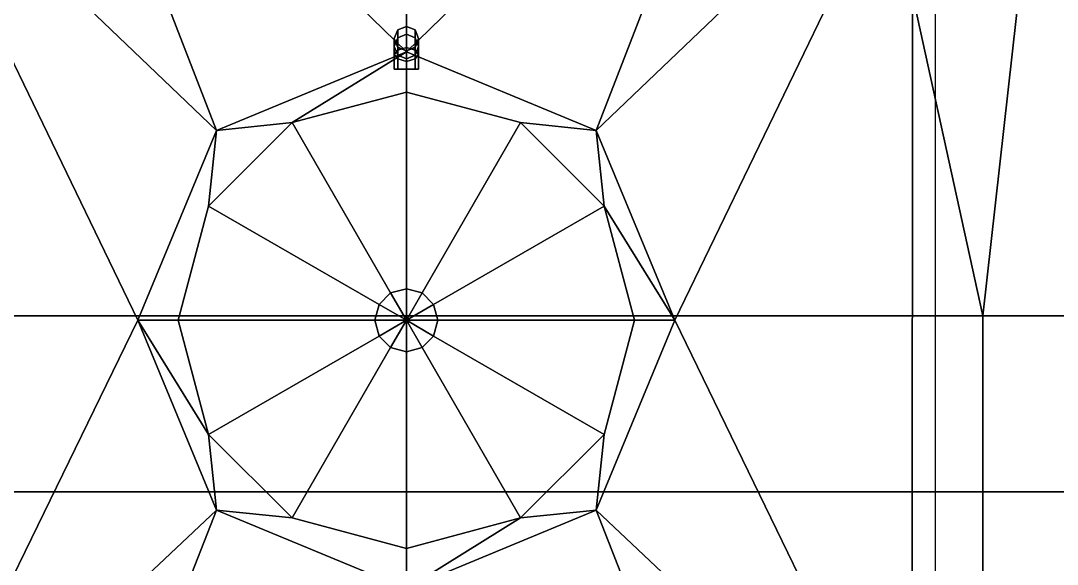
# Model space of a CAD drawing. Header units: millimetres. Extents: x -15 to 15, y -108 to 101.
# Drawn here: x -4.41 to 7.44, y 5.45 to 11.67 of the extents above; entities that cross this region are included whole.
import ezdxf

# ---------------------------------------------------------------- set-up
doc = ezdxf.new("R2010")
doc.units = ezdxf.units.MM
doc.layers.add('citadelle', color=3, linetype='Continuous')
doc.layers.add('superstructure', color=4, linetype='Continuous')

msp = doc.modelspace()

# ---------------------------------------------------------------- linework, layer by layer
for points in [[(-5.28, 14.28, -9.51), (0, 14.28, -9.55), (0, 8.29, -9.55), (-6.59, 8.29, -9.51)], [(6.59, 8.29, -9.51), (0, 8.29, -9.55), (0, 14.28, -9.55), (5.28, 14.28, -9.51)], [(6.59, 8.29, -9.51), (6.59, 8.29, -9.51), (5.28, 14.28, -9.51), (7.26, 14.28, -9.42)], [(8.27, 8.29, -9.42), (6.59, 8.29, -9.51), (7.26, 14.28, -9.42), (8.32, 14.28, -9.3)], [(-6.59, 8.29, -9.51), (0, 8.29, -9.55), (0, 2.36, -9.55), (-6.59, 2.36, -9.51)], [(6.59, 2.36, -9.51), (0, 2.36, -9.55), (0, 8.29, -9.55), (6.59, 8.29, -9.51)], [(8.57, 2.36, -9.42), (6.59, 2.36, -9.51), (6.59, 8.29, -9.51), (8.27, 8.29, -9.42)]]:
    msp.add_3dface(points)
at = {"layer": 'citadelle'}
for points in [[(11.86, 15.78, 4.59), (-11.86, 15.78, 4.59), (-12.07, 6.28, 4.59), (12.07, 6.28, 4.59)], [(12.07, 6.28, 4.59), (-12.07, 6.28, 4.59), (-12.13, 0.74, 4.59), (12.13, 0.74, 4.59)]]:
    msp.add_3dface(points, dxfattribs=at)
at = {"layer": 'superstructure'}
for points in [[(-2.171, 10.411, 6.61), (-4.04, 15.24, 6.27), (-5.79, 13.87, 6.27), (-2.171, 10.411, 6.61)], [(0, 11.31, 6.61), (-4.04, 15.24, 6.27), (-2.171, 10.411, 6.61), (0, 11.31, 6.61)], [(0, 11.31, 6.61), (4.04, 15.24, 6.27), (-4.04, 15.24, 6.27), (0, 11.31, 6.61)], [(2.171, 10.411, 6.61), (4.04, 15.24, 6.27), (0, 11.31, 6.61), (2.171, 10.411, 6.61)], [(2.171, 10.411, 6.61), (5.79, 13.87, 6.27), (4.04, 15.24, 6.27), (2.171, 10.411, 6.61)], [(5.78, 2.66, 6.27), (6.05, 2.56, 4.59), (6.05, 13.99, 4.59), (5.79, 13.87, 6.27)], [(-3.07, 8.24, 6.61), (-5.79, 13.87, 6.27), (-5.79, 2.66, 6.27), (-3.07, 8.24, 6.61)], [(-2.171, 10.411, 6.61), (-5.79, 13.87, 6.27), (-3.07, 8.24, 6.61), (-2.171, 10.411, 6.61)], [(3.07, 8.24, 6.61), (5.79, 13.87, 6.27), (2.171, 10.411, 6.61), (3.07, 8.24, 6.61)], [(3.07, 8.24, 6.61), (5.78, 2.66, 6.27), (5.79, 13.87, 6.27), (3.07, 8.24, 6.61)], [(-0.099, 11.47, 16.45), (-0.14, 11.37, 16.45), (-0.14, 11.46, 17.11), (-0.099, 11.56, 17.11)], [(-0.099, 11.56, 19.16), (-0.14, 11.46, 19.11), (-0.14, 11.28, 19.32), (-0.099, 11.33, 19.419)], [(-0.099, 11.559, 17.11), (-0.14, 11.46, 17.11), (-0.14, 11.46, 19.11), (-0.099, 11.559, 19.16)], [(0, 11.51, 16.45), (-0.099, 11.47, 16.45), (-0.099, 11.56, 17.11), (0, 11.6, 17.11)], [(0, 11.6, 17.11), (-0.099, 11.559, 17.11), (-0.099, 11.559, 19.16), (0, 11.6, 19.19)], [(0, 11.6, 19.19), (-0.099, 11.56, 19.16), (-0.099, 11.33, 19.419), (0, 11.36, 19.46)], [(0, 11.51, 6.59), (-0.099, 11.469, 6.59), (-0.099, 11.469, 16.45), (0, 11.51, 16.45)], [(0.099, 11.47, 16.45), (0, 11.51, 16.45), (0, 11.6, 17.11), (0.099, 11.56, 17.11)], [(0.099, 11.559, 17.11), (0, 11.6, 17.11), (0, 11.6, 19.19), (0.099, 11.559, 19.16)], [(0.099, 11.56, 19.16), (0, 11.6, 19.19), (0, 11.36, 19.46), (0.099, 11.33, 19.419)], [(0.099, 11.469, 6.59), (0, 11.51, 6.59), (0, 11.51, 16.45), (0.099, 11.469, 16.45)], [(0.14, 11.37, 16.45), (0.099, 11.47, 16.45), (0.099, 11.56, 17.11), (0.14, 11.46, 17.11)], [(0.14, 11.46, 19.11), (0.099, 11.56, 19.16), (0.099, 11.33, 19.419), (0.14, 11.28, 19.32)], [(0.14, 11.46, 17.11), (0.099, 11.559, 17.11), (0.099, 11.559, 19.16), (0.14, 11.46, 19.11)], [(-0.099, 11.469, 6.59), (-0.14, 11.37, 6.6), (-0.14, 11.37, 16.45), (-0.099, 11.469, 16.45)], [(-0.14, 11.37, 16.45), (-0.099, 11.27, 16.45), (-0.099, 11.36, 17.11), (-0.14, 11.46, 17.11)], [(-0.14, 11.46, 17.11), (-0.099, 11.361, 17.11), (-0.099, 11.361, 19.07), (-0.14, 11.46, 19.11)], [(-0.14, 11.46, 19.11), (-0.099, 11.36, 19.07), (-0.099, 11.23, 19.221), (-0.14, 11.28, 19.32)], [(0.14, 11.37, 6.6), (0.099, 11.469, 6.59), (0.099, 11.469, 16.45), (0.14, 11.37, 16.45)], [(0.099, 11.27, 16.45), (0.14, 11.37, 16.45), (0.14, 11.46, 17.11), (0.099, 11.36, 17.11)], [(0.099, 11.361, 17.11), (0.14, 11.46, 17.11), (0.14, 11.46, 19.11), (0.099, 11.361, 19.07)], [(0.099, 11.36, 19.07), (0.14, 11.46, 19.11), (0.14, 11.28, 19.32), (0.099, 11.23, 19.221)], [(-2.171, 10.411, 6.72), (0, 11.31, 6.72), (0, 11.31, 6.61), (-2.171, 10.411, 6.61)], [(0, 11.31, 6.72), (-2.171, 10.411, 6.72), (-2.171, 10.411, 6.72), (-1.305, 10.5, 6.72)], [(0, 10.85, 6.72), (0, 11.31, 6.72), (0, 11.31, 6.72), (-1.305, 10.5, 6.72)], [(-0.14, 11.37, 6.6), (-0.099, 11.271, 6.61), (-0.099, 11.271, 16.45), (-0.14, 11.37, 16.45)], [(-0.099, 11.33, 19.419), (-0.14, 11.28, 19.32), (-0.14, 11.11, 19.32), (-0.099, 11.11, 19.419)], [(-0.14, 11.28, 19.32), (-0.099, 11.23, 19.221), (-0.099, 11.11, 19.221), (-0.14, 11.11, 19.32)], [(-0.099, 11.361, 17.11), (0, 11.32, 17.11), (0, 11.32, 19.06), (-0.099, 11.361, 19.07)], [(-0.099, 11.27, 16.45), (0, 11.23, 16.45), (0, 11.32, 17.11), (-0.099, 11.36, 17.11)], [(0, 11.36, 19.46), (-0.099, 11.33, 19.419), (-0.099, 11.11, 19.419), (0, 11.11, 19.46)], [(-0.099, 11.36, 19.07), (0, 11.32, 19.06), (0, 11.2, 19.18), (-0.099, 11.23, 19.221)], [(-0.099, 11.271, 6.61), (0, 11.23, 6.61), (0, 11.23, 16.45), (-0.099, 11.271, 16.45)], [(0, 11.32, 17.11), (0.099, 11.361, 17.11), (0.099, 11.361, 19.07), (0, 11.32, 19.06)], [(0, 11.23, 16.45), (0.099, 11.27, 16.45), (0.099, 11.36, 17.11), (0, 11.32, 17.11)], [(0.099, 11.33, 19.419), (0, 11.36, 19.46), (0, 11.11, 19.46), (0.099, 11.11, 19.419)], [(0, 11.32, 19.06), (0.099, 11.36, 19.07), (0.099, 11.23, 19.221), (0, 11.2, 19.18)], [(0, 11.31, 6.72), (2.171, 10.411, 6.72), (2.171, 10.411, 6.61), (0, 11.31, 6.61)], [(0, 10.85, 6.72), (1.305, 10.5, 6.72), (2.171, 10.411, 6.72), (0, 11.31, 6.72)], [(0, 11.23, 6.61), (0.099, 11.271, 6.61), (0.099, 11.271, 16.45), (0, 11.23, 16.45)], [(0.099, 11.271, 6.61), (0.14, 11.37, 6.6), (0.14, 11.37, 16.45), (0.099, 11.271, 16.45)], [(0.14, 11.28, 19.32), (0.099, 11.33, 19.419), (0.099, 11.11, 19.419), (0.14, 11.11, 19.32)], [(0.099, 11.23, 19.221), (0.14, 11.28, 19.32), (0.14, 11.11, 19.32), (0.099, 11.11, 19.221)], [(-0.099, 11.23, 19.221), (0, 11.2, 19.18), (0, 11.11, 19.18), (-0.099, 11.11, 19.221)], [(0, 11.2, 19.18), (0.099, 11.23, 19.221), (0.099, 11.11, 19.221), (0, 11.11, 19.18)], [(0, 10.85, 18.76), (-1.305, 10.5, 18.76), (-0.18, 8.552, 19.26), (0, 8.6, 19.26)], [(-1.305, 10.5, 18.76), (0, 10.85, 18.78), (0, 10.85, 6.72), (-1.305, 10.5, 6.72)], [(1.305, 10.5, 18.76), (0, 10.85, 18.76), (0, 8.6, 19.26), (0.18, 8.552, 19.26)], [(0, 10.85, 18.78), (1.305, 10.5, 18.76), (1.305, 10.5, 6.72), (0, 10.85, 6.72)], [(-1.305, 10.5, 18.76), (-2.26, 9.545, 18.76), (-0.312, 8.42, 19.26), (-0.18, 8.552, 19.26)], [(-2.26, 9.545, 18.76), (-1.305, 10.5, 18.76), (-1.305, 10.5, 6.72), (-2.26, 9.545, 6.72)], [(-1.305, 10.5, 6.72), (-2.171, 10.411, 6.72), (-2.171, 10.411, 6.72), (-2.26, 9.545, 6.72)], [(2.26, 9.545, 18.76), (1.305, 10.5, 18.76), (0.18, 8.552, 19.26), (0.312, 8.42, 19.26)], [(1.305, 10.5, 18.76), (2.26, 9.545, 18.76), (2.26, 9.545, 6.72), (1.305, 10.5, 6.72)], [(2.26, 9.545, 6.72), (2.171, 10.411, 6.72), (2.171, 10.411, 6.72), (1.305, 10.5, 6.72)], [(-3.07, 8.24, 6.72), (-2.171, 10.411, 6.72), (-2.171, 10.411, 6.61), (-3.07, 8.24, 6.61)], [(-2.61, 8.24, 6.72), (-2.26, 9.545, 6.72), (-2.171, 10.411, 6.72), (-3.07, 8.24, 6.72)], [(2.171, 10.411, 6.72), (3.07, 8.24, 6.72), (3.07, 8.24, 6.61), (2.171, 10.411, 6.61)], [(3.07, 8.24, 6.72), (2.171, 10.411, 6.72), (2.171, 10.411, 6.72), (2.26, 9.545, 6.72)], [(-2.26, 9.545, 18.76), (-2.61, 8.24, 18.76), (-0.36, 8.24, 19.26), (-0.312, 8.42, 19.26)], [(-2.61, 8.24, 18.76), (-2.26, 9.545, 18.76), (-2.26, 9.545, 6.72), (-2.61, 8.24, 6.72)], [(2.61, 8.24, 18.76), (2.26, 9.545, 18.76), (0.312, 8.42, 19.26), (0.36, 8.24, 19.26)], [(2.26, 9.545, 18.76), (2.61, 8.24, 18.76), (2.61, 8.24, 6.72), (2.26, 9.545, 6.72)], [(2.61, 8.24, 6.72), (3.07, 8.24, 6.72), (3.07, 8.24, 6.72), (2.26, 9.545, 6.72)], [(-0.18, 8.552, 19.43), (-0.312, 8.42, 19.43), (0, 8.24, 19.48)], [(-0.18, 8.552, 19.26), (-0.312, 8.42, 19.26), (-0.312, 8.42, 19.43), (-0.18, 8.552, 19.43)], [(0, 8.6, 19.43), (-0.18, 8.552, 19.43), (0, 8.24, 19.48)], [(0, 8.6, 19.26), (-0.18, 8.552, 19.26), (-0.18, 8.552, 19.43), (0, 8.6, 19.43)], [(0.18, 8.552, 19.43), (0, 8.6, 19.43), (0, 8.24, 19.48)], [(0.18, 8.552, 19.26), (0, 8.6, 19.26), (0, 8.6, 19.43), (0.18, 8.552, 19.43)], [(0.312, 8.42, 19.43), (0.18, 8.552, 19.43), (0, 8.24, 19.48)], [(0.312, 8.42, 19.26), (0.18, 8.552, 19.26), (0.18, 8.552, 19.43), (0.312, 8.42, 19.43)], [(-0.312, 8.42, 19.43), (-0.36, 8.24, 19.43), (0, 8.24, 19.48)], [(-0.312, 8.42, 19.26), (-0.36, 8.24, 19.26), (-0.36, 8.24, 19.43), (-0.312, 8.42, 19.43)], [(0.36, 8.24, 19.43), (0.312, 8.42, 19.43), (0, 8.24, 19.48)], [(0.36, 8.24, 19.26), (0.312, 8.42, 19.26), (0.312, 8.42, 19.43), (0.36, 8.24, 19.43)], [(-3.07, 8.24, 6.61), (-5.79, 2.66, 6.27), (-2.171, 6.069, 6.61), (-3.07, 8.24, 6.61)], [(-2.171, 6.069, 6.72), (-3.07, 8.24, 6.72), (-3.07, 8.24, 6.61), (-2.171, 6.069, 6.61)], [(-2.61, 8.24, 6.72), (-3.07, 8.24, 6.72), (-3.07, 8.24, 6.72), (-2.26, 6.935, 6.72)], [(-3.07, 8.24, 6.72), (-2.171, 6.069, 6.72), (-2.171, 6.069, 6.72), (-2.26, 6.935, 6.72)], [(-2.61, 8.24, 18.76), (-2.26, 6.935, 18.76), (-0.312, 8.06, 19.26), (-0.36, 8.24, 19.26)], [(-2.26, 6.935, 18.76), (-2.61, 8.24, 18.76), (-2.61, 8.24, 6.72), (-2.26, 6.935, 6.72)], [(-0.36, 8.24, 19.43), (-0.312, 8.06, 19.43), (0, 8.24, 19.48)], [(-0.36, 8.24, 19.26), (-0.312, 8.06, 19.26), (-0.312, 8.06, 19.43), (-0.36, 8.24, 19.43)], [(-0.312, 8.06, 19.43), (-0.18, 7.928, 19.43), (0, 8.24, 19.48)], [(-0.18, 7.928, 19.43), (0, 7.88, 19.43), (0, 8.24, 19.48)], [(0, 7.88, 19.43), (0.18, 7.928, 19.43), (0, 8.24, 19.48)], [(0.18, 7.928, 19.43), (0.312, 8.06, 19.43), (0, 8.24, 19.48)], [(0.312, 8.06, 19.43), (0.36, 8.24, 19.43), (0, 8.24, 19.48)], [(0.312, 8.06, 19.26), (0.36, 8.24, 19.26), (0.36, 8.24, 19.43), (0.312, 8.06, 19.43)], [(2.26, 6.935, 18.76), (2.61, 8.24, 18.76), (0.36, 8.24, 19.26), (0.312, 8.06, 19.26)], [(3.07, 8.24, 6.72), (2.171, 6.069, 6.72), (2.171, 6.069, 6.61), (3.07, 8.24, 6.61)], [(2.171, 6.069, 6.61), (5.78, 2.66, 6.27), (3.07, 8.24, 6.61), (2.171, 6.069, 6.61)], [(2.61, 8.24, 6.72), (2.26, 6.935, 6.72), (2.171, 6.069, 6.72), (3.07, 8.24, 6.72)], [(2.61, 8.24, 18.76), (2.26, 6.935, 18.76), (2.26, 6.935, 6.72), (2.61, 8.24, 6.72)], [(-2.26, 6.935, 18.76), (-1.305, 5.98, 18.76), (-0.18, 7.928, 19.26), (-0.312, 8.06, 19.26)], [(-0.312, 8.06, 19.26), (-0.18, 7.928, 19.26), (-0.18, 7.928, 19.43), (-0.312, 8.06, 19.43)], [(0.18, 7.928, 19.26), (0.312, 8.06, 19.26), (0.312, 8.06, 19.43), (0.18, 7.928, 19.43)], [(1.305, 5.98, 18.76), (2.26, 6.935, 18.76), (0.312, 8.06, 19.26), (0.18, 7.928, 19.26)], [(-1.305, 5.98, 18.76), (0, 5.63, 18.76), (0, 7.88, 19.26), (-0.18, 7.928, 19.26)], [(-0.18, 7.928, 19.26), (0, 7.88, 19.26), (0, 7.88, 19.43), (-0.18, 7.928, 19.43)], [(0, 7.88, 19.26), (0.18, 7.928, 19.26), (0.18, 7.928, 19.43), (0, 7.88, 19.43)], [(0, 5.63, 18.76), (1.305, 5.98, 18.76), (0.18, 7.928, 19.26), (0, 7.88, 19.26)], [(-1.305, 5.98, 18.76), (-2.26, 6.935, 18.76), (-2.26, 6.935, 6.72), (-1.305, 5.98, 6.72)], [(-2.26, 6.935, 6.72), (-2.171, 6.069, 6.72), (-2.171, 6.069, 6.72), (-1.305, 5.98, 6.72)], [(2.26, 6.935, 18.76), (1.305, 5.98, 18.76), (1.305, 5.98, 6.72), (2.26, 6.935, 6.72)], [(1.305, 5.98, 6.72), (2.171, 6.069, 6.72), (2.171, 6.069, 6.72), (2.26, 6.935, 6.72)], [(-2.171, 6.069, 6.61), (-5.79, 2.66, 6.27), (-4.04, 1.29, 6.27), (-2.171, 6.069, 6.61)], [(-2.171, 6.069, 6.61), (-4.04, 1.29, 6.27), (0, 5.17, 6.61), (-2.171, 6.069, 6.61)], [(0, 5.17, 6.72), (-2.171, 6.069, 6.72), (-2.171, 6.069, 6.61), (0, 5.17, 6.61)], [(0, 5.63, 6.72), (-1.305, 5.98, 6.72), (-2.171, 6.069, 6.72), (0, 5.17, 6.72)], [(2.171, 6.069, 6.72), (0, 5.17, 6.72), (0, 5.17, 6.61), (2.171, 6.069, 6.61)], [(0, 5.17, 6.61), (4.04, 1.29, 6.27), (2.171, 6.069, 6.61), (0, 5.17, 6.61)], [(0, 5.17, 6.72), (2.171, 6.069, 6.72), (2.171, 6.069, 6.72), (1.305, 5.98, 6.72)], [(2.171, 6.069, 6.61), (4.04, 1.29, 6.27), (5.78, 2.66, 6.27), (2.171, 6.069, 6.61)], [(0, 5.63, 18.76), (-1.305, 5.98, 18.76), (-1.305, 5.98, 6.72), (0, 5.63, 6.72)], [(1.305, 5.98, 18.76), (0, 5.63, 18.76), (0, 5.63, 6.72), (1.305, 5.98, 6.72)], [(0, 5.63, 6.72), (0, 5.17, 6.72), (0, 5.17, 6.72), (1.305, 5.98, 6.72)]]:
    msp.add_3dface(points, dxfattribs=at)

doc.saveas('drawing.dxf')
